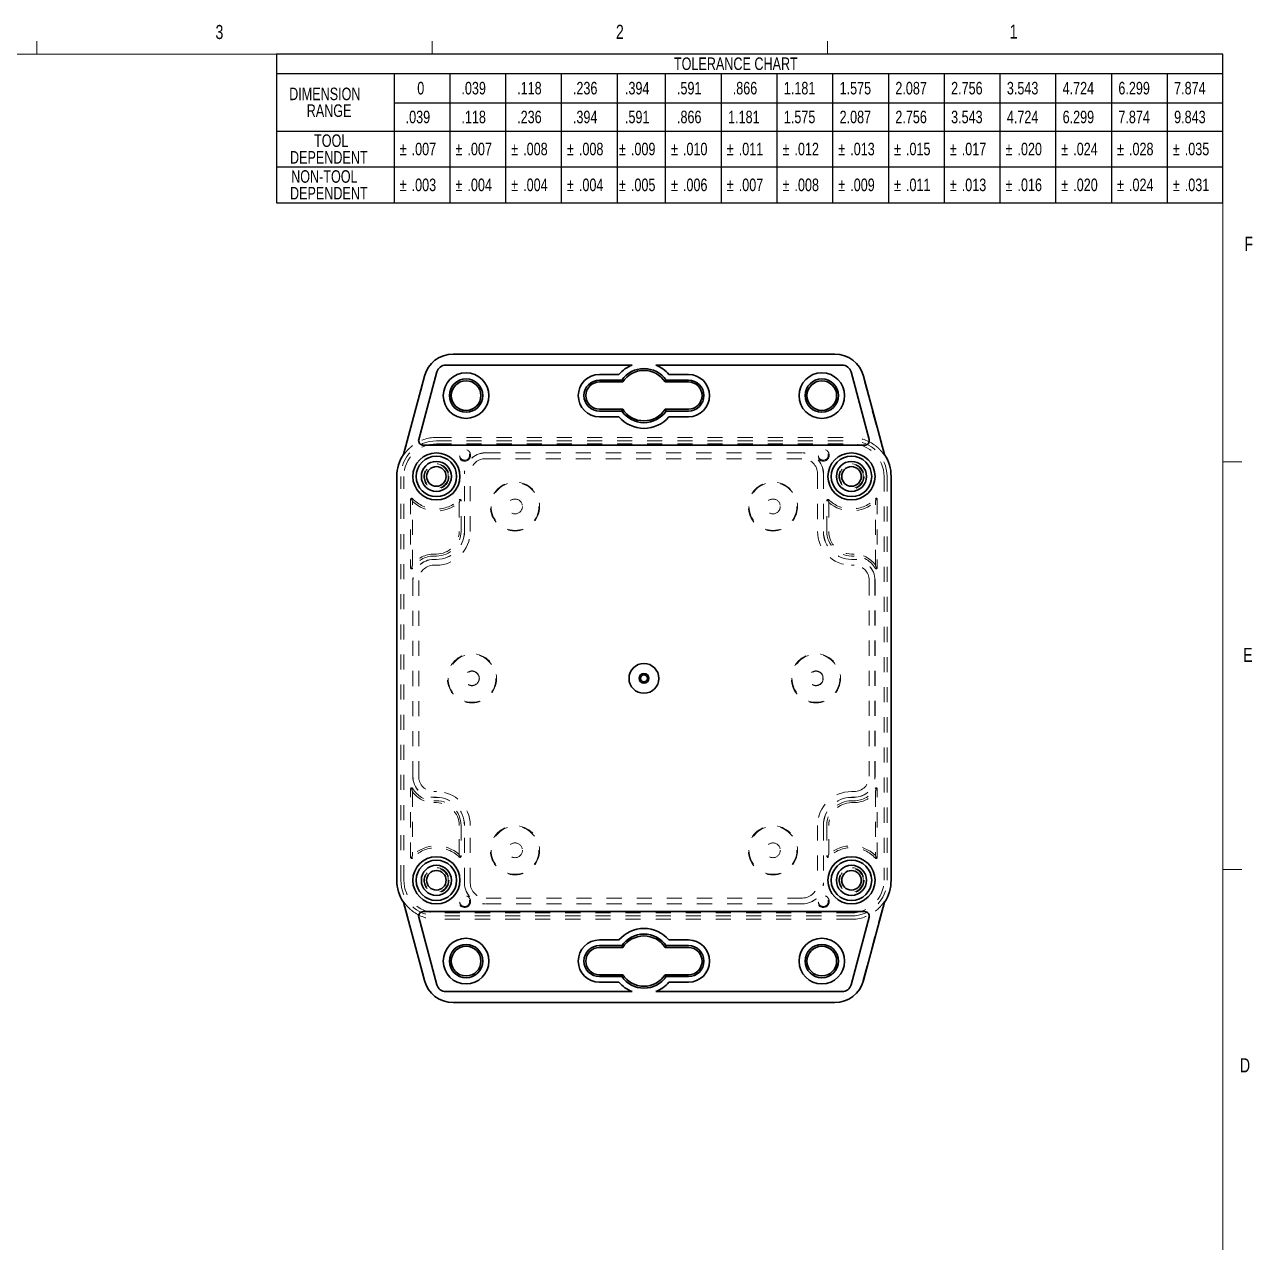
# Model space of a CAD drawing. Header units: inches. Extents: x 0.3 to 21.8, y 0.2 to 16.9.
# Drawn here: x 13.57 to 21.72, y 8.77 to 16.86 of the extents above; entities that cross this region are included whole.
import ezdxf

# ---------------------------------------------------------------- set-up
doc = ezdxf.new("R2010")
doc.units = ezdxf.units.IN
doc.header["$MEASUREMENT"] = 0
doc.linetypes.add('HIDDEN', pattern=[0.075, 0.05, -0.025])
doc.layers.add('SLD-0', color=7, linetype='Continuous')
doc.styles.add('SLDTEXTSTYLE1', font='TXT', dxfattribs={"width": 0.75})

# ---------------------------------------------------------------- blocks, each defined once
blk = doc.blocks.new('SW_TABLEANNOTATION_0')
at = {"layer": 'SLD-0', "color": 0}
for p, q in [((0, 0), (0, -0.9883)), ((6.2828, 0), (0, 0)), ((6.2828, -0.9883), (6.2828, 0)), ((0, -0.1293), (6.2828, -0.1293)), ((0.7792, -0.1293), (0.7792, -0.9883)), ((1.1494, -0.1293), (1.1494, -0.9883)), ((1.5196, -0.1293), (1.5196, -0.9883)), ((1.8899, -0.1293), (1.8899, -0.9883)), ((2.2601, -0.1293), (2.2601, -0.9883)), ((2.5807, -0.1293), (2.5807, -0.9883)), ((2.9509, -0.1293), (2.9509, -0.9883)), ((3.3211, -0.1293), (3.3211, -0.9883)), ((3.6913, -0.1293), (3.6913, -0.9883)), ((4.0615, -0.1293), (4.0615, -0.9883)), ((4.4317, -0.1293), (4.4317, -0.9883)), ((4.8019, -0.1293), (4.8019, -0.9883)), ((5.1721, -0.1293), (5.1721, -0.9883)), ((5.5423, -0.1293), (5.5423, -0.9883)), ((5.9125, -0.1293), (5.9125, -0.9883)), ((0.7792, -0.3244), (6.2828, -0.3244)), ((0, -0.512), (6.2828, -0.512)), ((0, -0.7501), (6.2828, -0.7501)), ((0, -0.9883), (6.2828, -0.9883))]:
    blk.add_line(p, q, dxfattribs=at)
at = {"layer": 'SLD-0', "color": 0, "attachment_point": 1, "style": 'SLDTEXTSTYLE1'}
for s, insert, char_height in [('TOLERANCE CHART', (2.6381, -0.0228), 0.083333), ('DIMENSION', (0.0831, -0.2232), 0.08333), ('0', (0.9336, -0.185), 0.0833), ('.039', (1.2268, -0.185), 0.08333), ('.118', (1.597, -0.185), 0.08333), ('.236', (1.9672, -0.185), 0.08333), ('.394', (2.3127, -0.185), 0.08333), ('.591', (2.6581, -0.185), 0.08333), ('.866', (3.0283, -0.185), 0.08333), ('1.181', (3.3677, -0.185), 0.08333), ('1.575', (3.7379, -0.185), 0.08333), ('2.087', (4.1081, -0.185), 0.08333), ('2.756', (4.4783, -0.185), 0.08333), ('3.543', (4.8485, -0.185), 0.08333), ('4.724', (5.2187, -0.185), 0.08333), ('6.299', (5.5889, -0.185), 0.08333), ('7.874', (5.9591, -0.185), 0.08333), ('RANGE', (0.1996, -0.3343), 0.08333), ('.039', (0.8566, -0.3764), 0.08333), ('.118', (1.2268, -0.3764), 0.08333), ('.236', (1.597, -0.3764), 0.08333), ('.394', (1.9672, -0.3764), 0.08333), ('.591', (2.3127, -0.3764), 0.08333), ('.866', (2.6581, -0.3764), 0.08333), ('1.181', (2.9975, -0.3764), 0.08333), ('1.575', (3.3677, -0.3764), 0.08333), ('2.087', (3.7379, -0.3764), 0.08333), ('2.756', (4.1081, -0.3764), 0.08333), ('3.543', (4.4783, -0.3764), 0.08333), ('4.724', (4.8485, -0.3764), 0.08333), ('6.299', (5.2187, -0.3764), 0.08333), ('7.874', (5.5889, -0.3764), 0.08333), ('9.843', (5.9591, -0.3764), 0.08333), ('TOOL', (0.2485, -0.5337), 0.08333), ('DEPENDENT', (0.0886, -0.6448), 0.08333), ('%%p', (0.8169, -0.5892), 0.08333), ('.007', (0.8963, -0.5892), 0.08333), ('%%p', (1.1871, -0.5892), 0.08333), ('.007', (1.2666, -0.5892), 0.08333), ('%%p', (1.5573, -0.5892), 0.08333), ('.008', (1.6368, -0.5892), 0.08333), ('%%p', (1.9275, -0.5892), 0.08333), ('.008', (2.007, -0.5892), 0.08333), ('%%p', (2.2729, -0.5892), 0.08333), ('.009', (2.3524, -0.5892), 0.08333), ('%%p', (2.6184, -0.5892), 0.08333), ('.010', (2.6978, -0.5892), 0.08333), ('%%p', (2.9886, -0.5892), 0.08333), ('.011', (3.068, -0.5892), 0.08333), ('%%p', (3.3588, -0.5892), 0.08333), ('.012', (3.4382, -0.5892), 0.08333), ('%%p', (3.729, -0.5892), 0.08333), ('.013', (3.8084, -0.5892), 0.08333), ('%%p', (4.0992, -0.5892), 0.08333), ('.015', (4.1786, -0.5892), 0.08333), ('%%p', (4.4694, -0.5892), 0.08333), ('.017', (4.5488, -0.5892), 0.08333), ('%%p', (4.8396, -0.5892), 0.08333), ('.020', (4.919, -0.5892), 0.08333), ('%%p', (5.2098, -0.5892), 0.08333), ('.024', (5.2892, -0.5892), 0.08333), ('%%p', (5.58, -0.5892), 0.08333), ('.028', (5.6594, -0.5892), 0.08333), ('%%p', (5.9502, -0.5892), 0.08333), ('.035', (6.0297, -0.5892), 0.08333), ('NON-TOOL', (0.0963, -0.7718), 0.08333), ('DEPENDENT', (0.0886, -0.8829), 0.08333), ('%%p', (0.8169, -0.8274), 0.08333), ('.003', (0.8963, -0.8274), 0.08333), ('%%p', (1.1871, -0.8274), 0.08333), ('.004', (1.2666, -0.8274), 0.08333), ('%%p', (1.5573, -0.8274), 0.08333), ('.004', (1.6368, -0.8274), 0.08333), ('%%p', (1.9275, -0.8274), 0.08333), ('.004', (2.007, -0.8274), 0.08333), ('%%p', (2.2729, -0.8274), 0.08333), ('.005', (2.3524, -0.8274), 0.08333), ('%%p', (2.6184, -0.8274), 0.08333), ('.006', (2.6978, -0.8274), 0.08333), ('%%p', (2.9886, -0.8274), 0.08333), ('.007', (3.068, -0.8274), 0.08333), ('%%p', (3.3588, -0.8274), 0.08333), ('.008', (3.4382, -0.8274), 0.08333), ('%%p', (3.729, -0.8274), 0.08333), ('.009', (3.8084, -0.8274), 0.08333), ('%%p', (4.0992, -0.8274), 0.08333), ('.011', (4.1786, -0.8274), 0.08333), ('%%p', (4.4694, -0.8274), 0.08333), ('.013', (4.5488, -0.8274), 0.08333), ('%%p', (4.8396, -0.8274), 0.08333), ('.016', (4.919, -0.8274), 0.08333), ('%%p', (5.2098, -0.8274), 0.08333), ('.020', (5.2892, -0.8274), 0.08333), ('%%p', (5.58, -0.8274), 0.08333), ('.024', (5.6594, -0.8274), 0.08333), ('%%p', (5.9502, -0.8274), 0.08333), ('.031', (6.0297, -0.8274), 0.08333)]:
    blk.add_mtext(s, dxfattribs=dict(at, insert=insert, char_height=char_height))

msp = doc.modelspace()

# ---------------------------------------------------------------- linework, layer by layer
at = {"color": 7, "linetype": 'Continuous', "lineweight": 0}
for p, q in [((13.6478799, 16.6606007), (13.6478799, 16.7453999)), ((16.2728799, 16.6606007), (16.2728799, 16.7453999)), ((18.8978799, 16.6606007), (18.8978799, 16.7453999)), ((0.5228799, 16.6606007), (21.5228799, 16.6606007)), ((21.5228799, 0.4106007), (21.5228799, 16.6606007)), ((21.5228799, 13.9516007), (21.6478799, 13.9516007)), ((21.5228799, 11.2436007), (21.6478799, 11.2436007))]:
    msp.add_line(p, q, dxfattribs=at)
at = {"color": 7, "linetype": 'Continuous', "lineweight": 30}
for p, q in [((17.6007062, 14.5944995), (16.3633447, 14.5944995)), ((18.9463607, 14.6673342), (16.4113607, 14.6673342)), ((18.9943766, 14.5944995), (17.7570151, 14.5944995)), ((16.2212178, 14.5214324), (16.081647, 14.0005473)), ((16.3039981, 14.5489612), (16.1837457, 14.1001733)), ((17.5131061, 14.5322673), (17.3835851, 14.5322673)), ((17.9741363, 14.5322673), (17.8446152, 14.5322673)), ((19.1739756, 14.1001733), (19.0537232, 14.5489612)), ((19.2760743, 14.0005473), (19.1365035, 14.5214324)), ((17.5315574, 14.4946471), (17.3835851, 14.4946471)), ((17.3835851, 14.4822673), (17.5381574, 14.4822673)), ((17.819564, 14.4822673), (17.9741363, 14.4822673)), ((17.9741363, 14.4946471), (17.8261639, 14.4946471)), ((17.5381574, 14.301165), (17.3835851, 14.301165)), ((17.3835851, 14.2887852), (17.5315574, 14.2887852)), ((17.9741363, 14.301165), (17.819564, 14.301165)), ((17.8261639, 14.2887852), (17.9741363, 14.2887852)), ((17.3835851, 14.251165), (17.5131061, 14.251165)), ((17.8446152, 14.251165), (17.9741363, 14.251165)), ((16.2122672, 14.0630034), (19.1454542, 14.0630034)), ((16.0377991, 11.1725546), (16.0377991, 13.8551137)), ((19.3199223, 13.8551137), (19.3199223, 11.1725546)), ((16.2212178, 10.5062359), (16.081647, 11.027121)), ((19.2760743, 11.027121), (19.1365035, 10.5062359)), ((16.3039981, 10.4787071), (16.1837457, 10.927495)), ((16.2122672, 10.9646649), (19.1454542, 10.9646649)), ((19.1739756, 10.927495), (19.0537232, 10.4787071)), ((17.3835851, 10.7765033), (17.5131061, 10.7765033)), ((17.8446152, 10.7765033), (17.9741363, 10.7765033)), ((17.3835851, 10.7388831), (17.5315574, 10.7388831)), ((17.5381574, 10.7265033), (17.3835851, 10.7265033)), ((17.9741363, 10.7265033), (17.819564, 10.7265033)), ((17.8261639, 10.7388831), (17.9741363, 10.7388831)), ((17.3835851, 10.545401), (17.5381574, 10.545401)), ((17.5315574, 10.5330212), (17.3835851, 10.5330212)), ((17.819564, 10.545401), (17.9741363, 10.545401)), ((17.9741363, 10.5330212), (17.8261639, 10.5330212)), ((17.5131061, 10.495401), (17.3835851, 10.495401)), ((17.9741363, 10.495401), (17.8446152, 10.495401)), ((17.6007062, 10.4331688), (16.3633447, 10.4331688)), ((18.9463607, 10.3603342), (16.4113607, 10.3603342)), ((18.9943766, 10.4331688), (17.7570151, 10.4331688))]:
    msp.add_line(p, q, dxfattribs=at)
at = {"color": 7, "linetype": 'HIDDEN', "lineweight": 0}
for p, q in [((16.2245483, 14.52054), (16.0848313, 13.9991089)), ((19.27289, 13.9991089), (19.133173, 14.52054)), ((16.3009079, 14.1140993), (19.0568134, 14.1140993)), ((16.3009079, 14.0913342), (19.0568134, 14.0913342)), ((16.3009079, 14.0713342), (19.0568134, 14.0713342)), ((16.0848313, 13.9991089), (16.081647, 14.0005473)), ((16.6266874, 14.0117565), (18.7310339, 14.0117565)), ((16.6266874, 14.0112411), (18.7310339, 14.0112411)), ((16.6266874, 13.9729018), (18.7310339, 13.9729018)), ((19.27289, 13.9991089), (19.2760743, 14.0005473)), ((16.4869738, 13.490342), (16.4869738, 13.8720428)), ((16.4874891, 13.490342), (16.4874891, 13.8720428)), ((16.5258285, 13.490342), (16.5258285, 13.8720428)), ((18.8318928, 13.8720428), (18.8318928, 13.490342)), ((18.8702322, 13.8720428), (18.8702322, 13.490342)), ((18.8707475, 13.8720428), (18.8707475, 13.490342)), ((16.0646874, 11.1725546), (16.0646874, 13.8551137)), ((16.0846874, 11.1725546), (16.0846874, 13.8551137)), ((19.2730339, 13.8551137), (19.2730339, 11.1725546)), ((19.2930339, 13.8551137), (19.2930339, 11.1725546)), ((16.1366874, 13.7034571), (16.1296874, 13.7034571)), ((16.1296874, 13.7034571), (16.1296874, 13.2474254)), ((16.1366874, 13.7034571), (16.14183, 13.7082062)), ((16.4576874, 13.6957767), (16.4527779, 13.7007663)), ((18.9000339, 13.6957767), (18.9049434, 13.7007663)), ((19.2210339, 13.7034571), (19.2158913, 13.7082062)), ((19.2210339, 13.7034571), (19.2280339, 13.7034571)), ((19.2280339, 13.7034571), (19.2280339, 13.2474254)), ((16.1424434, 13.2670681), (16.1424434, 13.6893923)), ((16.4519314, 13.6825841), (16.4519314, 13.490342)), ((16.4576874, 13.6957767), (16.4646874, 13.6957767)), ((16.4646874, 13.490342), (16.4646874, 13.6957767)), ((18.9000339, 13.6957767), (18.8930339, 13.6957767)), ((18.8930339, 13.490342), (18.8930339, 13.6957767)), ((18.9057899, 13.6825841), (18.9057899, 13.490342)), ((19.2152779, 13.2670681), (19.2152779, 13.6893923)), ((16.3009079, 13.3393185), (16.2839788, 13.3393185)), ((16.2839788, 13.3265625), (16.3009079, 13.3265625)), ((16.2839788, 13.3042762), (16.3009079, 13.3042762)), ((16.2839788, 13.3037608), (16.3009079, 13.3037608)), ((19.0568134, 13.3393185), (19.0737426, 13.3393185)), ((19.0737426, 13.3265625), (19.0568134, 13.3265625)), ((19.0568134, 13.3042762), (19.0737426, 13.3042762)), ((19.0568134, 13.3037608), (19.0737426, 13.3037608)), ((16.1366874, 13.2474254), (16.1296874, 13.2474254)), ((16.1366874, 13.2474254), (16.1427883, 13.2439932)), ((16.2839788, 13.2654214), (16.3009079, 13.2654214)), ((19.0568134, 13.2654214), (19.0737426, 13.2654214)), ((19.2210339, 13.2474254), (19.2149331, 13.2439932)), ((19.2210339, 13.2474254), (19.2280339, 13.2474254)), ((16.1442651, 11.8631058), (16.1442651, 13.1645625)), ((16.1447805, 11.8631058), (16.1447805, 13.1645625)), ((16.1831198, 11.8631058), (16.1831198, 13.1645625)), ((19.1746015, 13.1645625), (19.1746015, 11.8631058)), ((19.2129408, 13.1645625), (19.2129408, 11.8631058)), ((19.2134562, 13.1645625), (19.2134562, 11.8631058)), ((16.1366874, 11.7802429), (16.1296874, 11.7802429)), ((16.1296874, 11.3242112), (16.1296874, 11.7802429)), ((16.1366874, 11.7802429), (16.1427883, 11.7836751)), ((16.1424434, 11.7606002), (16.1424434, 11.338276)), ((16.3009079, 11.7622469), (16.2839788, 11.7622469)), ((19.0737426, 11.7622469), (19.0568134, 11.7622469)), ((19.2210339, 11.7802429), (19.2149331, 11.7836751)), ((19.2152779, 11.7606002), (19.2152779, 11.338276)), ((19.2210339, 11.7802429), (19.2280339, 11.7802429)), ((19.2280339, 11.3242112), (19.2280339, 11.7802429)), ((16.3009079, 11.7239075), (16.2839788, 11.7239075)), ((16.3009079, 11.7233922), (16.2839788, 11.7233922)), ((16.2839788, 11.7011058), (16.3009079, 11.7011058)), ((16.3009079, 11.6883498), (16.2839788, 11.6883498)), ((19.0737426, 11.7239075), (19.0568134, 11.7239075)), ((19.0737426, 11.7233922), (19.0568134, 11.7233922)), ((19.0737426, 11.7011058), (19.0568134, 11.7011058)), ((19.0568134, 11.6883498), (19.0737426, 11.6883498)), ((16.4519314, 11.3450842), (16.4519314, 11.5373263)), ((16.4646874, 11.5373263), (16.4646874, 11.3318916)), ((16.4869738, 11.1556255), (16.4869738, 11.5373263)), ((16.4874891, 11.1556255), (16.4874891, 11.5373263)), ((16.5258285, 11.1556255), (16.5258285, 11.5373263)), ((18.8318928, 11.5373263), (18.8318928, 11.1556255)), ((18.8702322, 11.5373263), (18.8702322, 11.1556255)), ((18.8707475, 11.5373263), (18.8707475, 11.1556255)), ((18.8930339, 11.5373263), (18.8930339, 11.3318916)), ((18.9057899, 11.3450842), (18.9057899, 11.5373263)), ((16.1366874, 11.3242112), (16.1296874, 11.3242112)), ((16.1366874, 11.3242112), (16.14183, 11.3194621)), ((16.4576874, 11.3318916), (16.4527779, 11.326902)), ((16.4576874, 11.3318916), (16.4646874, 11.3318916)), ((18.9000339, 11.3318916), (18.8930339, 11.3318916)), ((18.9000339, 11.3318916), (18.9049434, 11.326902)), ((19.2210339, 11.3242112), (19.2158913, 11.3194621)), ((19.2210339, 11.3242112), (19.2280339, 11.3242112)), ((16.0848313, 11.0285594), (16.081647, 11.027121)), ((16.0848313, 11.0285594), (16.2245483, 10.5071283)), ((18.7310339, 11.0547665), (16.6266874, 11.0547665)), ((18.7310339, 11.0164272), (16.6266874, 11.0164272)), ((18.7310339, 11.0159118), (16.6266874, 11.0159118)), ((19.133173, 10.5071283), (19.27289, 11.0285594)), ((19.27289, 11.0285594), (19.2760743, 11.027121)), ((19.0568134, 10.9563342), (16.3009079, 10.9563342)), ((19.0568134, 10.9363342), (16.3009079, 10.9363342)), ((19.0568134, 10.913569), (16.3009079, 10.913569))]:
    msp.add_line(p, q, dxfattribs=at)
at = {"color": 7, "linetype": 'Continuous', "lineweight": 30}
for centre, radius in [((16.4977583, 14.3917161), 0.1514252), ((18.859963, 14.3917161), 0.1514252), ((16.4977583, 14.3917161), 0.110805), ((16.4977583, 14.3917161), 0.0984252), ((18.859963, 14.3917161), 0.110805), ((18.859963, 14.3917161), 0.0984252), ((16.3009079, 13.8551137), 0.1565), ((16.3009079, 13.8551137), 0.1344228), ((16.3009079, 13.8551137), 0.1), ((19.0568134, 13.8551137), 0.1565), ((19.0568134, 13.8551137), 0.1344228), ((19.0568134, 13.8551137), 0.1), ((16.3009079, 13.8551137), 0.0649606), ((19.0568134, 13.8551137), 0.0649606), ((17.6788607, 12.5138342), 0.099), ((17.6788607, 12.5138342), 0.0322536), ((17.6788607, 12.5138342), 0.0225757), ((16.3009079, 11.1725546), 0.1565), ((16.3009079, 11.1725546), 0.1344228), ((16.3009079, 11.1725546), 0.1), ((19.0568134, 11.1725546), 0.1565), ((19.0568134, 11.1725546), 0.1344228), ((19.0568134, 11.1725546), 0.1), ((16.3009079, 11.1725546), 0.0649606), ((19.0568134, 11.1725546), 0.0649606), ((16.4977583, 10.6359522), 0.1514252), ((18.859963, 10.6359522), 0.1514252), ((16.4977583, 10.6359522), 0.110805), ((16.4977583, 10.6359522), 0.0984252), ((18.859963, 10.6359522), 0.110805), ((18.859963, 10.6359522), 0.0984252)]:
    msp.add_circle(centre, radius, dxfattribs=at)
at = {"color": 7, "linetype": 'HIDDEN', "lineweight": 0}
for centre, radius in [((16.4881832, 13.9959641), 0.0393701), ((16.4881832, 13.9959641), 0.0332613), ((18.8695381, 13.9959641), 0.0393701), ((18.8695381, 13.9959641), 0.0332613), ((16.3009079, 13.8551137), 0.0836614), ((16.3009079, 13.8551137), 0.0787402), ((19.0568134, 13.8551137), 0.0836614), ((19.0568134, 13.8551137), 0.0787402), ((16.8225615, 13.6555664), 0.1631784), ((16.8225615, 13.6555664), 0.1590551), ((18.5351599, 13.6555664), 0.1631784), ((18.5351599, 13.6555664), 0.1590551), ((16.8225615, 13.6555664), 0.0492126), ((18.5351599, 13.6555664), 0.0492126), ((16.5371284, 12.5138342), 0.1631784), ((16.5371284, 12.5138342), 0.1590551), ((18.8205929, 12.5138342), 0.1631784), ((18.8205929, 12.5138342), 0.1590551), ((16.5371284, 12.5138342), 0.0492126), ((16.5371284, 12.5138342), 0.0471511), ((18.8205929, 12.5138342), 0.0492126), ((18.8205929, 12.5138342), 0.0471511), ((16.8225615, 11.3721019), 0.1631784), ((16.8225615, 11.3721019), 0.1590551), ((18.5351599, 11.3721019), 0.1631784), ((18.5351599, 11.3721019), 0.1590551), ((16.8225615, 11.3721019), 0.0492126), ((18.5351599, 11.3721019), 0.0492126), ((16.3009079, 11.1725546), 0.0836614), ((16.3009079, 11.1725546), 0.0787402), ((19.0568134, 11.1725546), 0.0836614), ((19.0568134, 11.1725546), 0.0787402), ((16.4881832, 11.0317042), 0.0393701), ((16.4881832, 11.0317042), 0.0332613), ((18.8695381, 11.0317042), 0.0393701), ((18.8695381, 11.0317042), 0.0332613)]:
    msp.add_circle(centre, radius, dxfattribs=at)
at = {"color": 7, "linetype": 'Continuous', "lineweight": 30}
for centre, radius, start, end in [((16.4113607, 14.4704838), 0.1968504, 90, 165), ((16.3633447, 14.5330594), 0.0614402, 90, 165), ((17.6788607, 14.3917161), 0.2173228, 111.07709815, 139.70380493), ((17.6788607, 14.3917161), 0.2173228, 40.29619507, 68.92290185), ((18.9463607, 14.4704838), 0.1968504, 15, 90), ((18.9943766, 14.5330594), 0.0614402, 15, 90), ((17.3835851, 14.3917161), 0.1405512, 90, 270), ((17.6788607, 14.3917161), 0.1797026, 34.94466283, 145.05533717), ((17.6788607, 14.3917161), 0.1673228, 32.76376226, 147.23623774), ((17.9741363, 14.3917161), 0.1405512, 270, 90), ((17.3835851, 14.3917161), 0.102931, 90, 270), ((17.3835851, 14.3917161), 0.0905512, 90, 270), ((17.9741363, 14.3917161), 0.102931, 270, 90), ((17.9741363, 14.3917161), 0.0905512, 270, 90), ((17.6788607, 14.3917161), 0.1797026, 214.94466283, 325.05533717), ((17.6788607, 14.3917161), 0.1673228, 212.76376226, 327.23623774), ((17.6788607, 14.3917161), 0.2173228, 220.29619507, 319.70380493), ((16.2122672, 14.092531), 0.0295276, 165, 270), ((19.1454542, 14.092531), 0.0295276, 270, 15), ((16.3009079, 13.8551137), 0.2631088, 146.44407397, 180), ((19.0568134, 13.8551137), 0.2631088, 0, 33.55592603), ((16.3009079, 11.1725546), 0.2631088, 180, 213.55592603), ((19.0568134, 11.1725546), 0.2631088, 326.44407397, 0), ((16.2122672, 10.9351373), 0.0295276, 90, 195), ((19.1454542, 10.9351373), 0.0295276, 345, 90), ((17.6788607, 10.6359522), 0.2173228, 40.29619507, 139.70380493), ((17.3835851, 10.6359522), 0.1405512, 90, 270), ((17.6788607, 10.6359522), 0.1797026, 34.94466283, 145.05533717), ((17.6788607, 10.6359522), 0.1673228, 32.76376226, 147.23623774), ((17.9741363, 10.6359522), 0.1405512, 270, 90), ((17.3835851, 10.6359522), 0.102931, 90, 270), ((17.3835851, 10.6359522), 0.0905512, 90, 270), ((17.9741363, 10.6359522), 0.102931, 270, 90), ((17.9741363, 10.6359522), 0.0905512, 270, 90), ((17.6788607, 10.6359522), 0.1797026, 214.94466283, 325.05533717), ((17.6788607, 10.6359522), 0.1673228, 212.76376226, 327.23623774), ((16.4113607, 10.5571845), 0.1968504, 195, 270), ((16.3633447, 10.494609), 0.0614402, 195, 270), ((17.6788607, 10.6359522), 0.2173228, 220.29619507, 248.92290185), ((17.6788607, 10.6359522), 0.2173228, 291.07709815, 319.70380493), ((18.9463607, 10.5571845), 0.1968504, 270, 345), ((18.9943766, 10.494609), 0.0614402, 270, 345)]:
    msp.add_arc(centre, radius, start, end, dxfattribs=at)
at = {"color": 7, "linetype": 'HIDDEN', "lineweight": 0}
for centre, radius, start, end in [((16.3009079, 13.8551137), 0.2589856, 90, 127.92049389), ((19.0568134, 13.8551137), 0.2589856, 52.07950611, 90), ((16.3009079, 13.8551137), 0.2362205, 90, 180), ((16.3009079, 13.8551137), 0.2162205, 90, 180), ((19.0568134, 13.8551137), 0.2362205, 0, 90), ((19.0568134, 13.8551137), 0.2162205, 0, 90), ((16.6266874, 13.8720428), 0.1397137, 90, 180), ((16.6266874, 13.8720428), 0.1391983, 90, 180), ((16.6266874, 13.8720428), 0.1008589, 90, 180), ((18.7310339, 13.8720428), 0.1397137, 0, 90), ((18.7310339, 13.8720428), 0.1391983, 0, 90), ((18.7310339, 13.8720428), 0.1008589, 0, 90), ((16.1366874, 13.7034571), 0.007, 42.72228725, 180), ((16.3009079, 13.8551137), 0.2165354, 222.72228725, 314.53647663), ((16.4576874, 13.6957767), 0.007, 0, 134.53647663), ((18.9000339, 13.6957767), 0.007, 45.46352337, 180), ((19.0568134, 13.8551137), 0.2165354, 225.46352337, 317.27771275), ((19.2210339, 13.7034571), 0.007, 0, 137.27771275), ((16.3009079, 13.8551137), 0.2292914, 226.28235177, 311.1972356), ((19.0568134, 13.8551137), 0.2292914, 228.8027644, 313.71764823), ((16.3009079, 13.490342), 0.1510235, 270, 0), ((16.3009079, 13.490342), 0.1637795, 270, 0), ((16.3009079, 13.490342), 0.1860659, 270, 0), ((16.3009079, 13.490342), 0.1865812, 270, 0), ((16.3009079, 13.490342), 0.2249206, 270, 0), ((19.0568134, 13.490342), 0.2249206, 180, 270), ((19.0568134, 13.490342), 0.1865812, 180, 270), ((19.0568134, 13.490342), 0.1860659, 180, 270), ((19.0568134, 13.490342), 0.1637795, 180, 270), ((19.0568134, 13.490342), 0.1510235, 180, 270), ((16.2839788, 13.1645625), 0.174756, 90, 144.08641536), ((16.2839788, 13.1645625), 0.162, 90, 150.63883936), ((16.2839788, 13.1645625), 0.1397137, 90, 180), ((16.2839788, 13.1645625), 0.1391983, 90, 180), ((19.0737426, 13.1645625), 0.174756, 35.91358464, 90), ((19.0737426, 13.1645625), 0.162, 29.36116064, 90), ((19.0737426, 13.1645625), 0.1397137, 0, 90), ((19.0737426, 13.1645625), 0.1391983, 0, 90), ((16.1366874, 13.2474254), 0.007, 180, 330.63883936), ((16.2839788, 13.1645625), 0.1008589, 90, 180), ((19.0737426, 13.1645625), 0.1008589, 0, 90), ((19.2210339, 13.2474254), 0.007, 209.36116064, 0), ((16.2839788, 11.8631058), 0.1397137, 180, 270), ((16.2839788, 11.8631058), 0.1391983, 180, 270), ((16.2839788, 11.8631058), 0.1008589, 180, 270), ((19.0737426, 11.8631058), 0.1397137, 270, 0), ((19.0737426, 11.8631058), 0.1391983, 270, 0), ((19.0737426, 11.8631058), 0.1008589, 270, 0), ((16.1366874, 11.7802429), 0.007, 29.36116064, 180), ((16.2839788, 11.8631058), 0.174756, 215.91358464, 270), ((16.2839788, 11.8631058), 0.162, 209.36116064, 270), ((16.3009079, 11.5373263), 0.2249206, 0, 90), ((19.0568134, 11.5373263), 0.2249206, 90, 180), ((19.0737426, 11.8631058), 0.162, 270, 330.63883936), ((19.0737426, 11.8631058), 0.174756, 270, 324.08641536), ((19.2210339, 11.7802429), 0.007, 0, 150.63883936), ((16.3009079, 11.5373263), 0.1865812, 0, 90), ((16.3009079, 11.5373263), 0.1860659, 0, 90), ((16.3009079, 11.5373263), 0.1637795, 0, 90), ((16.3009079, 11.5373263), 0.1510235, 0, 90), ((19.0568134, 11.5373263), 0.1865812, 90, 180), ((19.0568134, 11.5373263), 0.1860659, 90, 180), ((19.0568134, 11.5373263), 0.1637795, 90, 180), ((19.0568134, 11.5373263), 0.1510235, 90, 180), ((16.3009079, 11.1725546), 0.2165354, 45.46352337, 137.27771275), ((16.3009079, 11.1725546), 0.2292914, 48.8027644, 133.71764823), ((19.0568134, 11.1725546), 0.2165354, 42.72228725, 134.53647663), ((19.0568134, 11.1725546), 0.2292914, 46.28235177, 131.1972356), ((16.1366874, 11.3242112), 0.007, 180, 317.27771275), ((16.4576874, 11.3318916), 0.007, 225.46352337, 0), ((18.9000339, 11.3318916), 0.007, 180, 314.53647663), ((19.2210339, 11.3242112), 0.007, 222.72228725, 0), ((16.3009079, 11.1725546), 0.2362205, 180, 270), ((16.3009079, 11.1725546), 0.2162205, 180, 270), ((19.0568134, 11.1725546), 0.2362205, 270, 0), ((19.0568134, 11.1725546), 0.2162205, 270, 0), ((16.6266874, 11.1556255), 0.1397137, 180, 270), ((16.6266874, 11.1556255), 0.1391983, 180, 270), ((16.6266874, 11.1556255), 0.1008589, 180, 270), ((18.7310339, 11.1556255), 0.1397137, 270, 0), ((18.7310339, 11.1556255), 0.1391983, 270, 0), ((18.7310339, 11.1556255), 0.1008589, 270, 0), ((16.3009079, 11.1725546), 0.2589856, 232.07950611, 270), ((19.0568134, 11.1725546), 0.2589856, 270, 307.92049389)]:
    msp.add_arc(centre, radius, start, end, dxfattribs=at)
at = {"color": 7, "linetype": 'Continuous', "lineweight": 30}
for points in [[(17.5381574, 14.4822673), (17.5359058, 14.4863938), (17.5337082, 14.4905205), (17.5315574, 14.4946471)], [(17.819564, 14.4822673), (17.8218155, 14.4863938), (17.8240132, 14.4905205), (17.8261639, 14.4946471)], [(17.5381574, 14.301165), (17.5359058, 14.2970384), (17.5337082, 14.2929118), (17.5315574, 14.2887852)], [(17.819564, 14.301165), (17.8218155, 14.2970384), (17.8240132, 14.2929118), (17.8261639, 14.2887852)], [(17.5381574, 10.7265033), (17.5359058, 10.7306299), (17.5337082, 10.7347565), (17.5315574, 10.7388831)], [(17.819564, 10.7265033), (17.8218155, 10.7306299), (17.8240132, 10.7347565), (17.8261639, 10.7388831)], [(17.5381574, 10.545401), (17.5359058, 10.5412745), (17.5337082, 10.5371479), (17.5315574, 10.5330212)], [(17.819564, 10.545401), (17.8218155, 10.5412745), (17.8240132, 10.5371479), (17.8261639, 10.5330212)]]:
    msp.add_open_spline(points, degree=3, dxfattribs=at)
at = {"color": 7, "linetype": 'HIDDEN', "lineweight": 0}
for points, knots in [([(16.0848313, 13.9991089), (16.0848981, 13.9990787), (16.0861244, 14.0008097), (16.089285, 14.0051771), (16.0911886, 14.0077657), (16.0973925, 14.0158598), (16.1020523, 14.0215325), (16.1122237, 14.0328366), (16.1177019, 14.038436), (16.1292194, 14.0491929), (16.1352944, 14.0543937), (16.1417438, 14.0594182)], [0, 0, 0, 0, 0.125, 0.125, 0.25, 0.25, 0.5, 0.5, 0.75, 0.75, 1, 1, 1, 1]), ([(19.2159775, 14.0594182), (19.2224132, 14.0544044), (19.228496, 14.0491992), (19.2400516, 14.0384052), (19.2455612, 14.032768), (19.2556728, 14.0215261), (19.2603464, 14.0158375), (19.266538, 14.0077585), (19.2684626, 14.0051409), (19.2715814, 14.0008311), (19.2728234, 13.9990788), (19.27289, 13.9991089)], [0, 0, 0, 0, 0.25, 0.25, 0.5, 0.5, 0.75, 0.75, 0.875, 0.875, 1, 1, 1, 1]), ([(16.1417438, 10.9682501), (16.1353081, 10.9732639), (16.1292253, 10.9784691), (16.1176697, 10.9892631), (16.1121601, 10.9949003), (16.1020485, 11.0061422), (16.0973749, 11.0118308), (16.0911833, 11.0199098), (16.0892587, 11.0225274), (16.08614, 11.0268372), (16.0848979, 11.0285895), (16.0848313, 11.0285594)], [0, 0, 0, 0, 0.25, 0.25, 0.5, 0.5, 0.75, 0.75, 0.875, 0.875, 1, 1, 1, 1]), ([(19.27289, 11.0285594), (19.2728232, 11.0285896), (19.2715969, 11.0268586), (19.2684364, 11.0224913), (19.2665327, 11.0199027), (19.2603289, 11.0118085), (19.255669, 11.0061359), (19.2454977, 10.9948317), (19.2400194, 10.9892323), (19.228502, 10.9784754), (19.222427, 10.9732746), (19.2159775, 10.9682501)], [0, 0, 0, 0, 0.125, 0.125, 0.25, 0.25, 0.5, 0.5, 0.75, 0.75, 1, 1, 1, 1])]:
    msp.add_open_spline(points, degree=3, knots=knots, dxfattribs=at)
for points in [[(16.1424434, 13.6893923), (16.1405247, 13.6938817), (16.1386061, 13.6985515), (16.1366874, 13.7034571)], [(19.2152779, 13.6893923), (19.2171966, 13.6938817), (19.2191153, 13.6985515), (19.2210339, 13.7034571)], [(16.4519314, 13.6825841), (16.4538501, 13.6868136), (16.4557688, 13.6911972), (16.4576874, 13.6957767)], [(18.9057899, 13.6825841), (18.9038712, 13.6868136), (18.9019525, 13.6911972), (18.9000339, 13.6957767)], [(16.1424434, 13.2670681), (16.1405246, 13.2611474), (16.1386059, 13.2547483), (16.1366874, 13.2474254)], [(19.2152779, 13.2670681), (19.2171967, 13.2611474), (19.2191154, 13.2547483), (19.2210339, 13.2474254)], [(16.1424434, 11.7606002), (16.1405246, 11.7665209), (16.1386059, 11.77292), (16.1366874, 11.7802429)], [(19.2152779, 11.7606002), (19.2171967, 11.7665209), (19.2191154, 11.77292), (19.2210339, 11.7802429)], [(16.1424434, 11.338276), (16.1405247, 11.3337866), (16.1386061, 11.3291168), (16.1366874, 11.3242112)], [(16.4519314, 11.3450842), (16.4538501, 11.3408547), (16.4557688, 11.3364711), (16.4576874, 11.3318916)], [(18.9057899, 11.3450842), (18.9038712, 11.3408547), (18.9019525, 11.3364711), (18.9000339, 11.3318916)], [(19.2152779, 11.338276), (19.2171966, 11.3337866), (19.2191153, 11.3291168), (19.2210339, 11.3242112)]]:
    msp.add_open_spline(points, degree=3, dxfattribs=at)

# ---------------------------------------------------------------- block references
at = {"layer": 'SLD-0'}
msp.add_blockref('SW_TABLEANNOTATION_0', (15.2401295, 16.6606007), dxfattribs=at)

# ---------------------------------------------------------------- texts
at = {"color": 7, "linetype": 'Continuous', "lineweight": 0, "char_height": 0.09375, "attachment_point": 1, "style": 'SLDTEXTSTYLE1'}
for s, insert in [('3', (14.8341303, 16.8536405)), ('2', (17.4928391, 16.8545598)), ('1', (20.1071317, 16.8562992)), ('F', (21.6655313, 15.4464826)), ('E', (21.6568849, 12.7161873)), ('D', (21.6358973, 9.9908513))]:
    msp.add_mtext(s, dxfattribs=dict(at, insert=insert))

doc.saveas('drawing.dxf')
